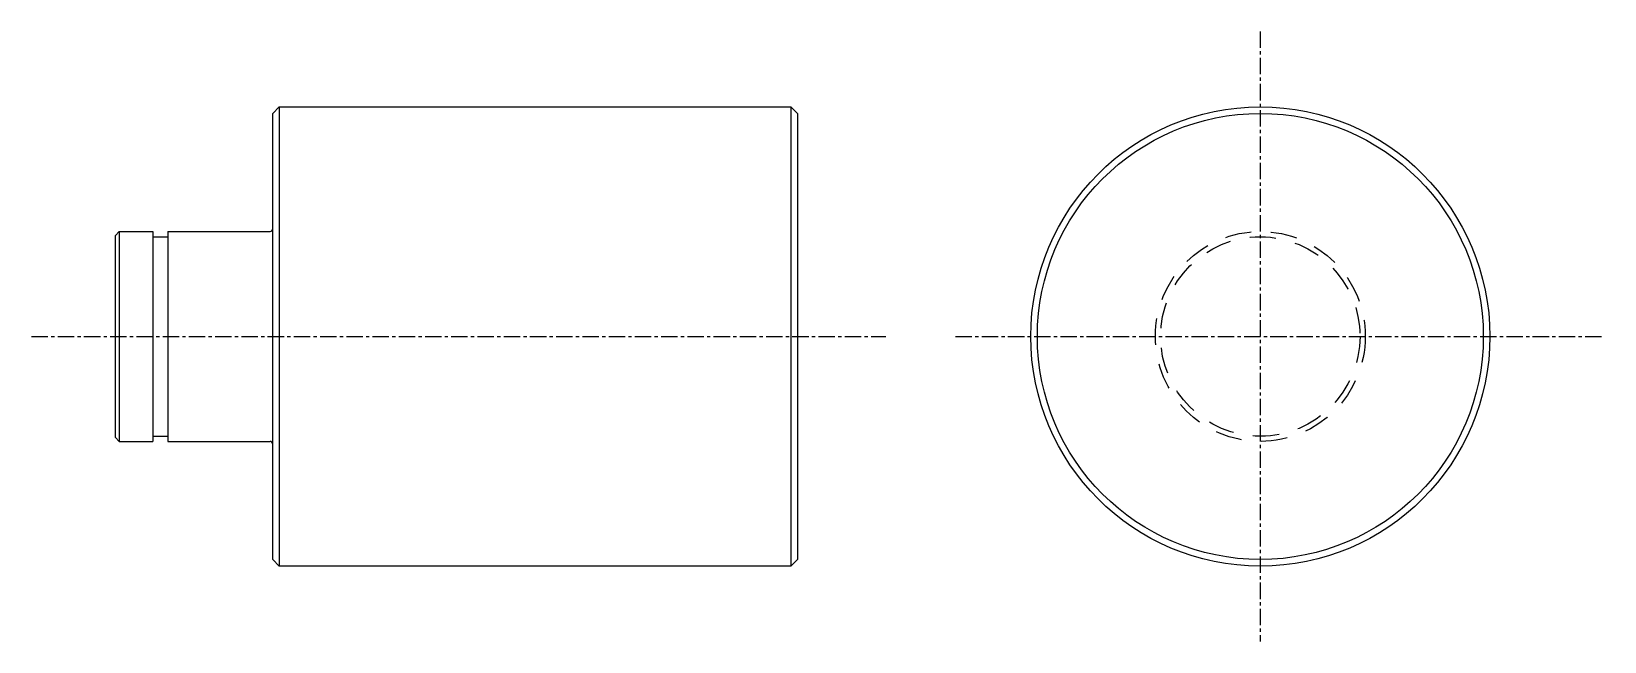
# Model space of a CAD drawing. Extents: x 67 to 188, y 70 to 206.
# Drawn here: x 68.4 to 188.4, y 159.1 to 205.6 of the extents above; entities outside this region: 2.
import ezdxf

# ---------------------------------------------------------------- set-up
doc = ezdxf.new("R2010")
doc.units = 0
doc.linetypes.add('CENTER', pattern=[2, 1.25, -0.25, 0.25, -0.25])
doc.linetypes.add('DASHED', pattern=[3.5, 2, -1.5])
doc.layers.get('0').update_dxf_attribs({"linetype": 'CONTINUOUS'})
doc.layers.add('CENTER', color=1, linetype='CENTER')

msp = doc.modelspace()

# ---------------------------------------------------------------- linework, layer by layer
at = {"color": 7, "linetype": 'CONTINUOUS'}
for p, q in [((86.83, 199.39), (87.33, 199.89)), ((86.83, 165.39), (86.83, 199.39)), ((87.33, 199.89), (126.33, 199.89)), ((87.33, 199.89), (87.33, 164.89)), ((126.33, 199.89), (126.33, 164.89)), ((126.33, 199.89), (126.83, 199.39)), ((126.83, 199.39), (126.83, 165.39)), ((87.33, 191.14), (87.33, 191.14)), ((74.83, 190.09), (75.13, 190.39)), ((74.83, 174.69), (74.83, 190.09)), ((75.13, 190.39), (75.13, 174.39)), ((75.13, 190.39), (77.68, 190.39)), ((77.68, 190.39), (77.68, 174.39)), ((77.68, 189.99), (78.83, 189.99)), ((78.83, 190.39), (78.83, 174.39)), ((78.83, 190.39), (86.63, 190.39)), ((87.33, 182.39), (87.33, 182.39)), ((74.83, 174.69), (75.13, 174.39)), ((75.13, 174.39), (77.68, 174.39)), ((77.68, 174.79), (78.83, 174.79)), ((78.83, 174.39), (86.63, 174.39)), ((87.33, 164.89), (86.83, 165.39)), ((126.33, 164.89), (87.33, 164.89)), ((126.83, 165.39), (126.33, 164.89))]:
    msp.add_line(p, q, dxfattribs=at)
for radius in [17.5, 17.5, 17]:
    msp.add_circle((162.12, 182.39), radius, dxfattribs=at)
at = {"color": 3, "linetype": 'DASHED'}
for radius in [8, 7.6]:
    msp.add_circle((162.12, 182.39), radius, dxfattribs=at)
at = {"color": 7, "linetype": 'CONTINUOUS'}
for centre, start, end in [((86.63, 190.59), 270, 0), ((86.63, 174.19), 0, 90)]:
    msp.add_arc(centre, 0.2, start, end, dxfattribs=at)
at = {"layer": 'CENTER', "color": 1, "linetype": 'CENTER'}
for p, q in [((162.12, 205.63), (162.12, 159.14)), ((68.44, 182.39), (133.57, 182.39)), ((138.88, 182.39), (188.36, 182.39))]:
    msp.add_line(p, q, dxfattribs=at)

# ---------------------------------------------------------------- texts
at = {"color": 7, "linetype": 'CONTINUOUS'}
for s, p in [('SFRX 35-40-F12-B4-P16', (66.5, 84.65)), ('SFRX35', (66.5, 69.65))]:
    msp.add_text(s, height=4, dxfattribs=at).set_placement(p)

doc.saveas('drawing.dxf')
